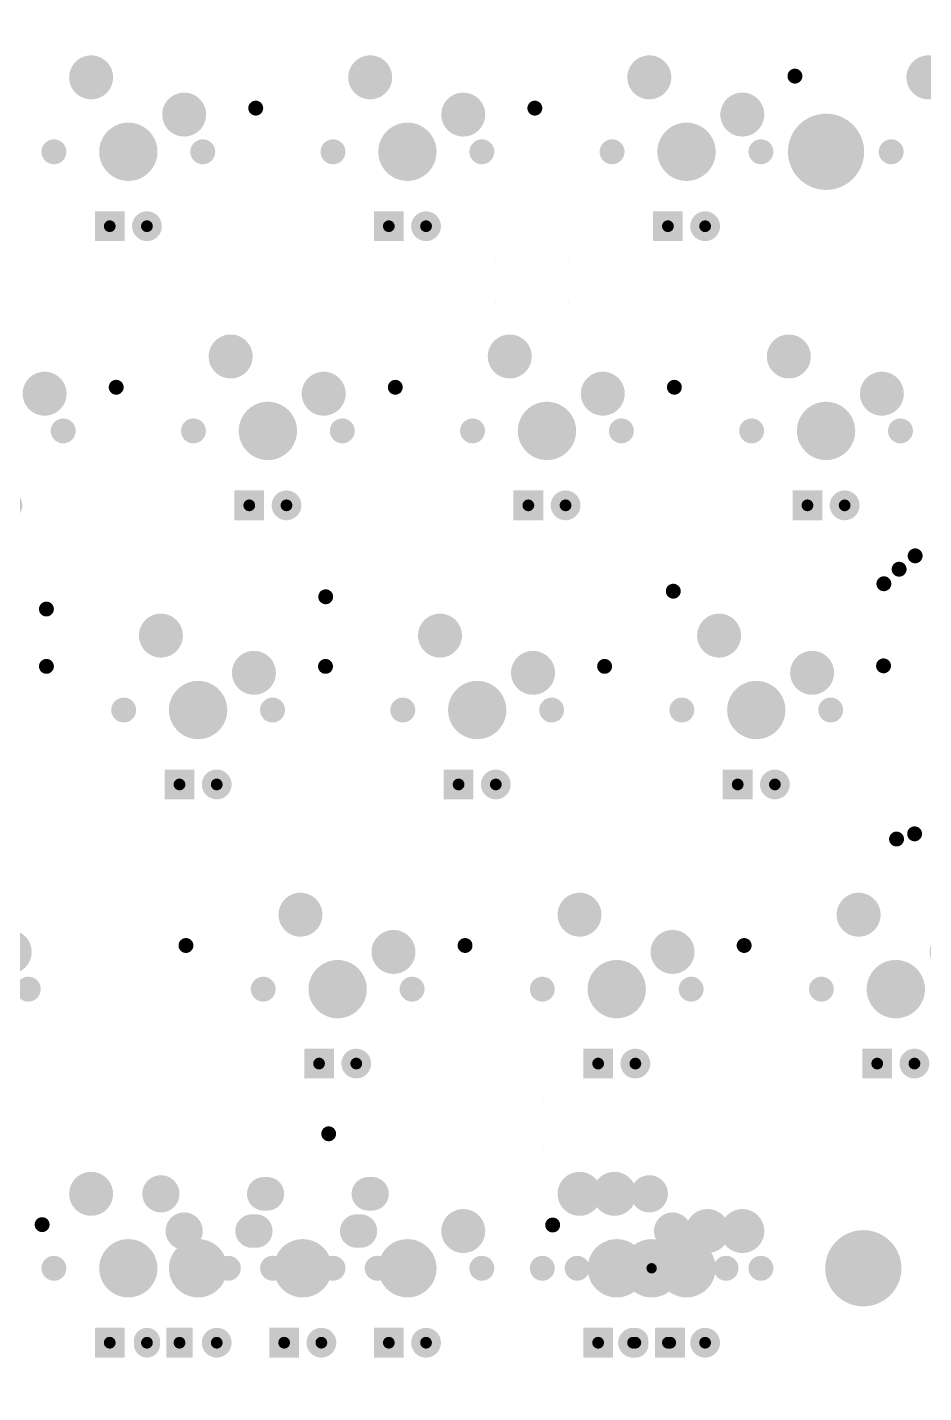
# Model space of a CAD drawing. Header units: millimetres. Extents: x 0 to 946, y 1720 to 4825.
# Drawn here: x 702.8 to 764, y 1721.4 to 1814.6 of the extents above; entities that cross this region are included whole.
import ezdxf

# ---------------------------------------------------------------- set-up
doc = ezdxf.new("R2010")
doc.units = ezdxf.units.MM
for name, color, linetype in [('BottomSolder', 6, 'Continuous'), ('KeepOutLayer', 6, 'Continuous'), ('PadHoleLayer', 156, 'Continuous'), ('ViaHoleLayer', 16, 'Continuous')]:
    doc.layers.add(name, color=color, linetype=linetype)

# ---------------------------------------------------------------- blocks, each defined once
blk = doc.blocks.new('RGB_WS2812B_80')
at = {"layer": 'PadHoleLayer'}
for points in [[(-2.5, 1.524), (-2.5, 1.524), (-2.5, 1.524), (-2.5, 1.524)], [(2.5, 1.524), (2.5, 1.524), (2.5, 1.524), (2.5, 1.524)], [(-2.5, -1.524), (-2.5, -1.524), (-2.5, -1.524), (-2.5, -1.524)], [(2.5, -1.524), (2.5, -1.524), (2.5, -1.524), (2.5, -1.524)]]:
    blk.add_lwpolyline(points, close=True, dxfattribs=at)
blk = doc.blocks.new('RGB_WS2812B_85')
at = {"layer": 'PadHoleLayer'}
for points in [[(-2.5, 1.524), (-2.5, 1.524), (-2.5, 1.524), (-2.5, 1.524)], [(2.5, 1.524), (2.5, 1.524), (2.5, 1.524), (2.5, 1.524)], [(-2.5, -1.524), (-2.5, -1.524), (-2.5, -1.524), (-2.5, -1.524)], [(2.5, -1.524), (2.5, -1.524), (2.5, -1.524), (2.5, -1.524)]]:
    blk.add_lwpolyline(points, close=True, dxfattribs=at)
blk = doc.blocks.new('MX1UP__117')
at = {"layer": 'BottomSolder'}
for points, const_width in [([(-1.778, 5.08, 1), (-0.762, 5.08, 1)], 1.016), ([(-0.995, 0, 1), (0.995, 0, 1)], 1.99), ([(-5.505, 0, 1), (-4.655, 0, 1)], 0.85), ([(4.655, 0, 1), (5.505, 0, 1)], 0.85), ([(-4.56, -2.54, 1), (-3.06, -2.54, 1)], 1.5), ([(1.79, -5.08, 1), (3.29, -5.08, 1)], 1.5)]:
    blk.add_lwpolyline(points, format="xyb", close=True, dxfattribs=dict(at, const_width=const_width))
blk.add_solid([(2.286, 6.096), (0.254, 6.096), (2.286, 4.064), (0.254, 4.064)], dxfattribs=at)
at = {"layer": 'PadHoleLayer'}
for points, const_width in [([(-1.47, 5.08, 1), (-1.07, 5.08, 1)], 0.4), ([(1.07, 5.08, 1), (1.47, 5.08, 1)], 0.4), ([(-0.995, 0, 1), (0.995, 0, 1)], 1.99), ([(-5.505, 0, 1), (-4.655, 0, 1)], 0.85), ([(4.655, 0, 1), (5.505, 0, 1)], 0.85), ([(-4.185, -2.54, 1), (-3.435, -2.54, 1)], 0.75), ([(2.165, -5.08, 1), (2.915, -5.08, 1)], 0.75)]:
    blk.add_lwpolyline(points, format="xyb", close=True, dxfattribs=dict(at, const_width=const_width))
blk = doc.blocks.new('MX1UP__118')
at = {"layer": 'BottomSolder'}
for points, const_width in [([(-1.778, 5.08, 1), (-0.762, 5.08, 1)], 1.016), ([(-0.995, 0, 1), (0.995, 0, 1)], 1.99), ([(-5.505, 0, 1), (-4.655, 0, 1)], 0.85), ([(4.655, 0, 1), (5.505, 0, 1)], 0.85), ([(-4.56, -2.54, 1), (-3.06, -2.54, 1)], 1.5), ([(1.79, -5.08, 1), (3.29, -5.08, 1)], 1.5)]:
    blk.add_lwpolyline(points, format="xyb", close=True, dxfattribs=dict(at, const_width=const_width))
blk.add_solid([(2.286, 6.096), (0.254, 6.096), (2.286, 4.064), (0.254, 4.064)], dxfattribs=at)
at = {"layer": 'PadHoleLayer'}
for points, const_width in [([(-1.47, 5.08, 1), (-1.07, 5.08, 1)], 0.4), ([(1.07, 5.08, 1), (1.47, 5.08, 1)], 0.4), ([(-0.995, 0, 1), (0.995, 0, 1)], 1.99), ([(-5.505, 0, 1), (-4.655, 0, 1)], 0.85), ([(4.655, 0, 1), (5.505, 0, 1)], 0.85), ([(-4.185, -2.54, 1), (-3.435, -2.54, 1)], 0.75), ([(2.165, -5.08, 1), (2.915, -5.08, 1)], 0.75)]:
    blk.add_lwpolyline(points, format="xyb", close=True, dxfattribs=dict(at, const_width=const_width))
blk = doc.blocks.new('MX1UP__119')
at = {"layer": 'BottomSolder'}
for points, const_width in [([(-1.778, 5.08, 1), (-0.762, 5.08, 1)], 1.016), ([(-0.995, 0, 1), (0.995, 0, 1)], 1.99), ([(-5.505, 0, 1), (-4.655, 0, 1)], 0.85), ([(4.655, 0, 1), (5.505, 0, 1)], 0.85), ([(-4.56, -2.54, 1), (-3.06, -2.54, 1)], 1.5), ([(1.79, -5.08, 1), (3.29, -5.08, 1)], 1.5)]:
    blk.add_lwpolyline(points, format="xyb", close=True, dxfattribs=dict(at, const_width=const_width))
blk.add_solid([(2.286, 6.096), (0.254, 6.096), (2.286, 4.064), (0.254, 4.064)], dxfattribs=at)
at = {"layer": 'PadHoleLayer'}
for points, const_width in [([(-1.47, 5.08, 1), (-1.07, 5.08, 1)], 0.4), ([(1.07, 5.08, 1), (1.47, 5.08, 1)], 0.4), ([(-0.995, 0, 1), (0.995, 0, 1)], 1.99), ([(-5.505, 0, 1), (-4.655, 0, 1)], 0.85), ([(4.655, 0, 1), (5.505, 0, 1)], 0.85), ([(-4.185, -2.54, 1), (-3.435, -2.54, 1)], 0.75), ([(2.165, -5.08, 1), (2.915, -5.08, 1)], 0.75)]:
    blk.add_lwpolyline(points, format="xyb", close=True, dxfattribs=dict(at, const_width=const_width))
blk = doc.blocks.new('MX1UP__120')
at = {"layer": 'BottomSolder'}
for points, const_width in [([(-1.778, 5.08, 1), (-0.762, 5.08, 1)], 1.016), ([(-0.995, 0, 1), (0.995, 0, 1)], 1.99), ([(-5.505, 0, 1), (-4.655, 0, 1)], 0.85), ([(4.655, 0, 1), (5.505, 0, 1)], 0.85), ([(-4.56, -2.54, 1), (-3.06, -2.54, 1)], 1.5), ([(1.79, -5.08, 1), (3.29, -5.08, 1)], 1.5)]:
    blk.add_lwpolyline(points, format="xyb", close=True, dxfattribs=dict(at, const_width=const_width))
blk.add_solid([(2.286, 6.096), (0.254, 6.096), (2.286, 4.064), (0.254, 4.064)], dxfattribs=at)
at = {"layer": 'PadHoleLayer'}
for points, const_width in [([(-1.47, 5.08, 1), (-1.07, 5.08, 1)], 0.4), ([(1.07, 5.08, 1), (1.47, 5.08, 1)], 0.4), ([(-0.995, 0, 1), (0.995, 0, 1)], 1.99), ([(-5.505, 0, 1), (-4.655, 0, 1)], 0.85), ([(4.655, 0, 1), (5.505, 0, 1)], 0.85), ([(-4.185, -2.54, 1), (-3.435, -2.54, 1)], 0.75), ([(2.165, -5.08, 1), (2.915, -5.08, 1)], 0.75)]:
    blk.add_lwpolyline(points, format="xyb", close=True, dxfattribs=dict(at, const_width=const_width))
blk = doc.blocks.new('MX1UP__121')
at = {"layer": 'BottomSolder'}
for points, const_width in [([(-1.778, 5.08, 1), (-0.762, 5.08, 1)], 1.016), ([(-0.995, 0, 1), (0.995, 0, 1)], 1.99), ([(-5.505, 0, 1), (-4.655, 0, 1)], 0.85), ([(4.655, 0, 1), (5.505, 0, 1)], 0.85), ([(-4.56, -2.54, 1), (-3.06, -2.54, 1)], 1.5), ([(1.79, -5.08, 1), (3.29, -5.08, 1)], 1.5)]:
    blk.add_lwpolyline(points, format="xyb", close=True, dxfattribs=dict(at, const_width=const_width))
blk.add_solid([(2.286, 6.096), (0.254, 6.096), (2.286, 4.064), (0.254, 4.064)], dxfattribs=at)
at = {"layer": 'PadHoleLayer'}
for points, const_width in [([(-1.47, 5.08, 1), (-1.07, 5.08, 1)], 0.4), ([(1.07, 5.08, 1), (1.47, 5.08, 1)], 0.4), ([(-0.995, 0, 1), (0.995, 0, 1)], 1.99), ([(-5.505, 0, 1), (-4.655, 0, 1)], 0.85), ([(4.655, 0, 1), (5.505, 0, 1)], 0.85), ([(-4.185, -2.54, 1), (-3.435, -2.54, 1)], 0.75), ([(2.165, -5.08, 1), (2.915, -5.08, 1)], 0.75)]:
    blk.add_lwpolyline(points, format="xyb", close=True, dxfattribs=dict(at, const_width=const_width))
blk = doc.blocks.new('MX1UP__122')
at = {"layer": 'BottomSolder'}
for points, const_width in [([(-1.778, 5.08, 1), (-0.762, 5.08, 1)], 1.016), ([(-0.995, 0, 1), (0.995, 0, 1)], 1.99), ([(-5.505, 0, 1), (-4.655, 0, 1)], 0.85), ([(4.655, 0, 1), (5.505, 0, 1)], 0.85), ([(-4.56, -2.54, 1), (-3.06, -2.54, 1)], 1.5), ([(1.79, -5.08, 1), (3.29, -5.08, 1)], 1.5)]:
    blk.add_lwpolyline(points, format="xyb", close=True, dxfattribs=dict(at, const_width=const_width))
blk.add_solid([(2.286, 6.096), (0.254, 6.096), (2.286, 4.064), (0.254, 4.064)], dxfattribs=at)
at = {"layer": 'PadHoleLayer'}
for points, const_width in [([(-1.47, 5.08, 1), (-1.07, 5.08, 1)], 0.4), ([(1.07, 5.08, 1), (1.47, 5.08, 1)], 0.4), ([(-0.995, 0, 1), (0.995, 0, 1)], 1.99), ([(-5.505, 0, 1), (-4.655, 0, 1)], 0.85), ([(4.655, 0, 1), (5.505, 0, 1)], 0.85), ([(-4.185, -2.54, 1), (-3.435, -2.54, 1)], 0.75), ([(2.165, -5.08, 1), (2.915, -5.08, 1)], 0.75)]:
    blk.add_lwpolyline(points, format="xyb", close=True, dxfattribs=dict(at, const_width=const_width))
blk = doc.blocks.new('MX1UP__131')
at = {"layer": 'BottomSolder'}
for points, const_width in [([(-1.778, 5.08, 1), (-0.762, 5.08, 1)], 1.016), ([(-0.995, 0, 1), (0.995, 0, 1)], 1.99), ([(-5.505, 0, 1), (-4.655, 0, 1)], 0.85), ([(4.655, 0, 1), (5.505, 0, 1)], 0.85), ([(-4.56, -2.54, 1), (-3.06, -2.54, 1)], 1.5), ([(1.79, -5.08, 1), (3.29, -5.08, 1)], 1.5)]:
    blk.add_lwpolyline(points, format="xyb", close=True, dxfattribs=dict(at, const_width=const_width))
blk.add_solid([(2.286, 6.096), (0.254, 6.096), (2.286, 4.064), (0.254, 4.064)], dxfattribs=at)
at = {"layer": 'PadHoleLayer'}
for points, const_width in [([(-1.47, 5.08, 1), (-1.07, 5.08, 1)], 0.4), ([(1.07, 5.08, 1), (1.47, 5.08, 1)], 0.4), ([(-0.995, 0, 1), (0.995, 0, 1)], 1.99), ([(-5.505, 0, 1), (-4.655, 0, 1)], 0.85), ([(4.655, 0, 1), (5.505, 0, 1)], 0.85), ([(-4.185, -2.54, 1), (-3.435, -2.54, 1)], 0.75), ([(2.165, -5.08, 1), (2.915, -5.08, 1)], 0.75)]:
    blk.add_lwpolyline(points, format="xyb", close=True, dxfattribs=dict(at, const_width=const_width))
blk = doc.blocks.new('MX1UP__132')
at = {"layer": 'BottomSolder'}
for points, const_width in [([(-1.778, 5.08, 1), (-0.762, 5.08, 1)], 1.016), ([(-0.995, 0, 1), (0.995, 0, 1)], 1.99), ([(-5.505, 0, 1), (-4.655, 0, 1)], 0.85), ([(4.655, 0, 1), (5.505, 0, 1)], 0.85), ([(-4.56, -2.54, 1), (-3.06, -2.54, 1)], 1.5), ([(1.79, -5.08, 1), (3.29, -5.08, 1)], 1.5)]:
    blk.add_lwpolyline(points, format="xyb", close=True, dxfattribs=dict(at, const_width=const_width))
blk.add_solid([(2.286, 6.096), (0.254, 6.096), (2.286, 4.064), (0.254, 4.064)], dxfattribs=at)
at = {"layer": 'PadHoleLayer'}
for points, const_width in [([(-1.47, 5.08, 1), (-1.07, 5.08, 1)], 0.4), ([(1.07, 5.08, 1), (1.47, 5.08, 1)], 0.4), ([(-0.995, 0, 1), (0.995, 0, 1)], 1.99), ([(-5.505, 0, 1), (-4.655, 0, 1)], 0.85), ([(4.655, 0, 1), (5.505, 0, 1)], 0.85), ([(-4.185, -2.54, 1), (-3.435, -2.54, 1)], 0.75), ([(2.165, -5.08, 1), (2.915, -5.08, 1)], 0.75)]:
    blk.add_lwpolyline(points, format="xyb", close=True, dxfattribs=dict(at, const_width=const_width))
blk = doc.blocks.new('MX1UP__133')
at = {"layer": 'BottomSolder'}
for points, const_width in [([(-1.778, 5.08, 1), (-0.762, 5.08, 1)], 1.016), ([(-0.995, 0, 1), (0.995, 0, 1)], 1.99), ([(-5.505, 0, 1), (-4.655, 0, 1)], 0.85), ([(4.655, 0, 1), (5.505, 0, 1)], 0.85), ([(-4.56, -2.54, 1), (-3.06, -2.54, 1)], 1.5), ([(1.79, -5.08, 1), (3.29, -5.08, 1)], 1.5)]:
    blk.add_lwpolyline(points, format="xyb", close=True, dxfattribs=dict(at, const_width=const_width))
blk.add_solid([(2.286, 6.096), (0.254, 6.096), (2.286, 4.064), (0.254, 4.064)], dxfattribs=at)
at = {"layer": 'PadHoleLayer'}
for points, const_width in [([(-1.47, 5.08, 1), (-1.07, 5.08, 1)], 0.4), ([(1.07, 5.08, 1), (1.47, 5.08, 1)], 0.4), ([(-0.995, 0, 1), (0.995, 0, 1)], 1.99), ([(-5.505, 0, 1), (-4.655, 0, 1)], 0.85), ([(4.655, 0, 1), (5.505, 0, 1)], 0.85), ([(-4.185, -2.54, 1), (-3.435, -2.54, 1)], 0.75), ([(2.165, -5.08, 1), (2.915, -5.08, 1)], 0.75)]:
    blk.add_lwpolyline(points, format="xyb", close=True, dxfattribs=dict(at, const_width=const_width))
blk = doc.blocks.new('MX1UP__136')
at = {"layer": 'BottomSolder'}
for points, const_width in [([(-1.778, 5.08, 1), (-0.762, 5.08, 1)], 1.016), ([(-0.995, 0, 1), (0.995, 0, 1)], 1.99), ([(-5.505, 0, 1), (-4.655, 0, 1)], 0.85), ([(4.655, 0, 1), (5.505, 0, 1)], 0.85), ([(-4.56, -2.54, 1), (-3.06, -2.54, 1)], 1.5), ([(1.79, -5.08, 1), (3.29, -5.08, 1)], 1.5)]:
    blk.add_lwpolyline(points, format="xyb", close=True, dxfattribs=dict(at, const_width=const_width))
blk.add_solid([(2.286, 6.096), (0.254, 6.096), (2.286, 4.064), (0.254, 4.064)], dxfattribs=at)
at = {"layer": 'PadHoleLayer'}
for points, const_width in [([(-1.47, 5.08, 1), (-1.07, 5.08, 1)], 0.4), ([(1.07, 5.08, 1), (1.47, 5.08, 1)], 0.4), ([(-0.995, 0, 1), (0.995, 0, 1)], 1.99), ([(-5.505, 0, 1), (-4.655, 0, 1)], 0.85), ([(4.655, 0, 1), (5.505, 0, 1)], 0.85), ([(-4.185, -2.54, 1), (-3.435, -2.54, 1)], 0.75), ([(2.165, -5.08, 1), (2.915, -5.08, 1)], 0.75)]:
    blk.add_lwpolyline(points, format="xyb", close=True, dxfattribs=dict(at, const_width=const_width))
blk = doc.blocks.new('MX1UP__170')
at = {"layer": 'BottomSolder'}
for points, const_width in [([(-1.778, 5.08, 1), (-0.762, 5.08, 1)], 1.016), ([(-0.995, 0, 1), (0.995, 0, 1)], 1.99), ([(-5.505, 0, 1), (-4.655, 0, 1)], 0.85), ([(4.655, 0, 1), (5.505, 0, 1)], 0.85), ([(-4.56, -2.54, 1), (-3.06, -2.54, 1)], 1.5), ([(1.79, -5.08, 1), (3.29, -5.08, 1)], 1.5)]:
    blk.add_lwpolyline(points, format="xyb", close=True, dxfattribs=dict(at, const_width=const_width))
blk.add_solid([(2.286, 6.096), (0.254, 6.096), (2.286, 4.064), (0.254, 4.064)], dxfattribs=at)
at = {"layer": 'PadHoleLayer'}
for points, const_width in [([(-1.47, 5.08, 1), (-1.07, 5.08, 1)], 0.4), ([(1.07, 5.08, 1), (1.47, 5.08, 1)], 0.4), ([(-0.995, 0, 1), (0.995, 0, 1)], 1.99), ([(-5.505, 0, 1), (-4.655, 0, 1)], 0.85), ([(4.655, 0, 1), (5.505, 0, 1)], 0.85), ([(-4.185, -2.54, 1), (-3.435, -2.54, 1)], 0.75), ([(2.165, -5.08, 1), (2.915, -5.08, 1)], 0.75)]:
    blk.add_lwpolyline(points, format="xyb", close=True, dxfattribs=dict(at, const_width=const_width))
blk = doc.blocks.new('MX1UP__173')
at = {"layer": 'BottomSolder'}
for points, const_width in [([(-1.778, 5.08, 1), (-0.762, 5.08, 1)], 1.016), ([(-0.995, 0, 1), (0.995, 0, 1)], 1.99), ([(-5.505, 0, 1), (-4.655, 0, 1)], 0.85), ([(4.655, 0, 1), (5.505, 0, 1)], 0.85), ([(-4.56, -2.54, 1), (-3.06, -2.54, 1)], 1.5), ([(1.79, -5.08, 1), (3.29, -5.08, 1)], 1.5)]:
    blk.add_lwpolyline(points, format="xyb", close=True, dxfattribs=dict(at, const_width=const_width))
blk.add_solid([(2.286, 6.096), (0.254, 6.096), (2.286, 4.064), (0.254, 4.064)], dxfattribs=at)
at = {"layer": 'PadHoleLayer'}
for points, const_width in [([(-1.47, 5.08, 1), (-1.07, 5.08, 1)], 0.4), ([(1.07, 5.08, 1), (1.47, 5.08, 1)], 0.4), ([(-0.995, 0, 1), (0.995, 0, 1)], 1.99), ([(-5.505, 0, 1), (-4.655, 0, 1)], 0.85), ([(4.655, 0, 1), (5.505, 0, 1)], 0.85), ([(-4.185, -2.54, 1), (-3.435, -2.54, 1)], 0.75), ([(2.165, -5.08, 1), (2.915, -5.08, 1)], 0.75)]:
    blk.add_lwpolyline(points, format="xyb", close=True, dxfattribs=dict(at, const_width=const_width))
blk = doc.blocks.new('MX1UP__176')
at = {"layer": 'BottomSolder'}
for points, const_width in [([(-1.778, 5.08, 1), (-0.762, 5.08, 1)], 1.016), ([(-0.995, 0, 1), (0.995, 0, 1)], 1.99), ([(-5.505, 0, 1), (-4.655, 0, 1)], 0.85), ([(4.655, 0, 1), (5.505, 0, 1)], 0.85), ([(-4.56, -2.54, 1), (-3.06, -2.54, 1)], 1.5), ([(1.79, -5.08, 1), (3.29, -5.08, 1)], 1.5)]:
    blk.add_lwpolyline(points, format="xyb", close=True, dxfattribs=dict(at, const_width=const_width))
blk.add_solid([(2.286, 6.096), (0.254, 6.096), (2.286, 4.064), (0.254, 4.064)], dxfattribs=at)
at = {"layer": 'PadHoleLayer'}
for points, const_width in [([(-1.47, 5.08, 1), (-1.07, 5.08, 1)], 0.4), ([(1.07, 5.08, 1), (1.47, 5.08, 1)], 0.4), ([(-0.995, 0, 1), (0.995, 0, 1)], 1.99), ([(-5.505, 0, 1), (-4.655, 0, 1)], 0.85), ([(4.655, 0, 1), (5.505, 0, 1)], 0.85), ([(-4.185, -2.54, 1), (-3.435, -2.54, 1)], 0.75), ([(2.165, -5.08, 1), (2.915, -5.08, 1)], 0.75)]:
    blk.add_lwpolyline(points, format="xyb", close=True, dxfattribs=dict(at, const_width=const_width))
blk = doc.blocks.new('MX1UP__178')
at = {"layer": 'BottomSolder'}
for points, const_width in [([(-1.778, 5.08, 1), (-0.762, 5.08, 1)], 1.016), ([(-0.995, 0, 1), (0.995, 0, 1)], 1.99), ([(-5.505, 0, 1), (-4.655, 0, 1)], 0.85), ([(4.655, 0, 1), (5.505, 0, 1)], 0.85), ([(-4.508, -2.54, 1), (-3.365, -2.54, 1)], 1.143), ([(-4.255, -2.54, 1), (-3.111, -2.54, 1)], 1.143), ([(1.905, -5.08, 1), (3.175, -5.08, 1)], 1.27)]:
    blk.add_lwpolyline(points, format="xyb", close=True, dxfattribs=dict(at, const_width=const_width))
at = {"layer": 'BottomSolder', "const_width": 2.286}
blk.add_lwpolyline([(-3.683, -2.54), (-3.937, -2.54)], dxfattribs=at)
at = {"layer": 'BottomSolder'}
blk.add_solid([(2.159, 6.096), (0.381, 6.096), (2.159, 4.064), (0.381, 4.064)], dxfattribs=at)
at = {"layer": 'PadHoleLayer'}
for points, const_width in [([(-1.47, 5.08, 1), (-1.07, 5.08, 1)], 0.4), ([(1.07, 5.08, 1), (1.47, 5.08, 1)], 0.4), ([(-0.995, 0, 1), (0.995, 0, 1)], 1.99), ([(-5.505, 0, 1), (-4.655, 0, 1)], 0.85), ([(4.655, 0, 1), (5.505, 0, 1)], 0.85), ([(-4.185, -2.54, 1), (-3.435, -2.54, 1)], 0.75), ([(2.165, -5.08, 1), (2.915, -5.08, 1)], 0.75)]:
    blk.add_lwpolyline(points, format="xyb", close=True, dxfattribs=dict(at, const_width=const_width))
blk = doc.blocks.new('MX1UP__179')
at = {"layer": 'BottomSolder', "const_width": 1.778}
blk.add_lwpolyline([(-1.27, 4.953), (-1.27, 5.207)], dxfattribs=at)
at = {"layer": 'BottomSolder'}
for points, const_width in [([(-1.714, 5.207, 1), (-0.825, 5.207, 1)], 0.889), ([(-1.714, 4.953, 1), (-0.825, 4.953, 1)], 0.889), ([(-0.995, 0, 1), (0.995, 0, 1)], 1.99), ([(-5.505, 0, 1), (-4.655, 0, 1)], 0.85), ([(4.655, 0, 1), (5.505, 0, 1)], 0.85), ([(-4.445, -2.54, 1), (-3.175, -2.54, 1)], 1.27), ([(1.79, -5.08, 1), (3.29, -5.08, 1)], 1.5)]:
    blk.add_lwpolyline(points, format="xyb", close=True, dxfattribs=dict(at, const_width=const_width))
blk.add_solid([(2.286, 6.096), (0.254, 6.096), (2.286, 4.064), (0.254, 4.064)], dxfattribs=at)
at = {"layer": 'PadHoleLayer'}
for points, const_width in [([(-1.47, 5.08, 1), (-1.07, 5.08, 1)], 0.4), ([(1.07, 5.08, 1), (1.47, 5.08, 1)], 0.4), ([(-0.995, 0, 1), (0.995, 0, 1)], 1.99), ([(-5.505, 0, 1), (-4.655, 0, 1)], 0.85), ([(4.655, 0, 1), (5.505, 0, 1)], 0.85), ([(-4.185, -2.54, 1), (-3.435, -2.54, 1)], 0.75), ([(2.165, -5.08, 1), (2.915, -5.08, 1)], 0.75)]:
    blk.add_lwpolyline(points, format="xyb", close=True, dxfattribs=dict(at, const_width=const_width))
blk = doc.blocks.new('MX1UP__180')
at = {"layer": 'BottomSolder'}
for points, const_width in [([(-1.778, 5.08, 1), (-0.762, 5.08, 1)], 1.016), ([(-0.995, 0, 1), (0.995, 0, 1)], 1.99), ([(-5.505, 0, 1), (-4.655, 0, 1)], 0.85), ([(4.655, 0, 1), (5.505, 0, 1)], 0.85), ([(-4.508, -2.54, 1), (-3.365, -2.54, 1)], 1.143), ([(-4.255, -2.54, 1), (-3.111, -2.54, 1)], 1.143), ([(1.841, -5.08, 1), (2.984, -5.08, 1)], 1.143), ([(2.095, -5.08, 1), (3.238, -5.08, 1)], 1.143)]:
    blk.add_lwpolyline(points, format="xyb", close=True, dxfattribs=dict(at, const_width=const_width))
at = {"layer": 'BottomSolder', "const_width": 2.286}
for points in [[(-3.683, -2.54), (-3.937, -2.54)], [(2.667, -5.08), (2.413, -5.08)]]:
    blk.add_lwpolyline(points, dxfattribs=at)
at = {"layer": 'BottomSolder'}
blk.add_solid([(2.286, 6.096), (0.254, 6.096), (2.286, 4.064), (0.254, 4.064)], dxfattribs=at)
at = {"layer": 'PadHoleLayer'}
for points, const_width in [([(-1.47, 5.08, 1), (-1.07, 5.08, 1)], 0.4), ([(1.07, 5.08, 1), (1.47, 5.08, 1)], 0.4), ([(-0.995, 0, 1), (0.995, 0, 1)], 1.99), ([(-5.505, 0, 1), (-4.655, 0, 1)], 0.85), ([(4.655, 0, 1), (5.505, 0, 1)], 0.85), ([(-4.185, -2.54, 1), (-3.435, -2.54, 1)], 0.75), ([(2.165, -5.08, 1), (2.915, -5.08, 1)], 0.75)]:
    blk.add_lwpolyline(points, format="xyb", close=True, dxfattribs=dict(at, const_width=const_width))
blk = doc.blocks.new('MX1UP__181')
at = {"layer": 'BottomSolder'}
for points, const_width in [([(-1.778, 5.08, 1), (-0.762, 5.08, 1)], 1.016), ([(-0.995, 0, 1), (0.995, 0, 1)], 1.99), ([(-5.505, 0, 1), (-4.655, 0, 1)], 0.85), ([(4.655, 0, 1), (5.505, 0, 1)], 0.85), ([(-4.56, -2.54, 1), (-3.06, -2.54, 1)], 1.5), ([(1.841, -5.08, 1), (2.984, -5.08, 1)], 1.143), ([(2.095, -5.08, 1), (3.238, -5.08, 1)], 1.143)]:
    blk.add_lwpolyline(points, format="xyb", close=True, dxfattribs=dict(at, const_width=const_width))
at = {"layer": 'BottomSolder', "const_width": 2.286}
blk.add_lwpolyline([(2.667, -5.08), (2.413, -5.08)], dxfattribs=at)
at = {"layer": 'BottomSolder'}
blk.add_solid([(2.286, 6.096), (0.254, 6.096), (2.286, 4.064), (0.254, 4.064)], dxfattribs=at)
at = {"layer": 'PadHoleLayer'}
for points, const_width in [([(-1.47, 5.08, 1), (-1.07, 5.08, 1)], 0.4), ([(1.07, 5.08, 1), (1.47, 5.08, 1)], 0.4), ([(-0.995, 0, 1), (0.995, 0, 1)], 1.99), ([(-5.505, 0, 1), (-4.655, 0, 1)], 0.85), ([(4.655, 0, 1), (5.505, 0, 1)], 0.85), ([(-4.185, -2.54, 1), (-3.435, -2.54, 1)], 0.75), ([(2.165, -5.08, 1), (2.915, -5.08, 1)], 0.75)]:
    blk.add_lwpolyline(points, format="xyb", close=True, dxfattribs=dict(at, const_width=const_width))
blk = doc.blocks.new('MX1UP__183')
at = {"layer": 'BottomSolder'}
for points, const_width in [([(-1.778, 5.08, 1), (-0.762, 5.08, 1)], 1.016), ([(-0.995, 0, 1), (0.995, 0, 1)], 1.99), ([(-5.505, 0, 1), (-4.655, 0, 1)], 0.85), ([(4.655, 0, 1), (5.505, 0, 1)], 0.85), ([(-4.56, -2.54, 1), (-3.06, -2.54, 1)], 1.5), ([(1.79, -5.08, 1), (3.29, -5.08, 1)], 1.5)]:
    blk.add_lwpolyline(points, format="xyb", close=True, dxfattribs=dict(at, const_width=const_width))
blk.add_solid([(2.286, 6.096), (0.254, 6.096), (2.286, 4.064), (0.254, 4.064)], dxfattribs=at)
at = {"layer": 'PadHoleLayer'}
for points, const_width in [([(-1.47, 5.08, 1), (-1.07, 5.08, 1)], 0.4), ([(1.07, 5.08, 1), (1.47, 5.08, 1)], 0.4), ([(-0.995, 0, 1), (0.995, 0, 1)], 1.99), ([(-5.505, 0, 1), (-4.655, 0, 1)], 0.85), ([(4.655, 0, 1), (5.505, 0, 1)], 0.85), ([(-4.185, -2.54, 1), (-3.435, -2.54, 1)], 0.75), ([(2.165, -5.08, 1), (2.915, -5.08, 1)], 0.75)]:
    blk.add_lwpolyline(points, format="xyb", close=True, dxfattribs=dict(at, const_width=const_width))
blk = doc.blocks.new('MX1UP__196')
at = {"layer": 'BottomSolder'}
for points, const_width in [([(-1.778, 5.08, 1), (-0.762, 5.08, 1)], 1.016), ([(-0.995, 0, 1), (0.995, 0, 1)], 1.99), ([(-5.505, 0, 1), (-4.655, 0, 1)], 0.85), ([(4.655, 0, 1), (5.505, 0, 1)], 0.85), ([(-4.56, -2.54, 1), (-3.06, -2.54, 1)], 1.5), ([(1.79, -5.08, 1), (3.29, -5.08, 1)], 1.5)]:
    blk.add_lwpolyline(points, format="xyb", close=True, dxfattribs=dict(at, const_width=const_width))
blk.add_solid([(2.286, 6.096), (0.254, 6.096), (2.286, 4.064), (0.254, 4.064)], dxfattribs=at)
at = {"layer": 'PadHoleLayer'}
for points, const_width in [([(-1.47, 5.08, 1), (-1.07, 5.08, 1)], 0.4), ([(1.07, 5.08, 1), (1.47, 5.08, 1)], 0.4), ([(-0.995, 0, 1), (0.995, 0, 1)], 1.99), ([(-5.505, 0, 1), (-4.655, 0, 1)], 0.85), ([(4.655, 0, 1), (5.505, 0, 1)], 0.85), ([(-4.185, -2.54, 1), (-3.435, -2.54, 1)], 0.75), ([(2.165, -5.08, 1), (2.915, -5.08, 1)], 0.75)]:
    blk.add_lwpolyline(points, format="xyb", close=True, dxfattribs=dict(at, const_width=const_width))
blk = doc.blocks.new('MX1UP___203')
at = {"layer": 'BottomSolder'}
for points, const_width in [([(0.762, 5.08, 1), (1.778, 5.08, 1)], 1.016), ([(-0.995, 0, 1), (0.995, 0, 1)], 1.99), ([(-5.505, 0, 1), (-4.655, 0, 1)], 0.85), ([(4.655, 0, 1), (5.505, 0, 1)], 0.85), ([(-4.56, -2.54, 1), (-3.06, -2.54, 1)], 1.5), ([(1.79, -5.08, 1), (3.29, -5.08, 1)], 1.5)]:
    blk.add_lwpolyline(points, format="xyb", close=True, dxfattribs=dict(at, const_width=const_width))
blk.add_solid([(-0.254, 6.096), (-2.286, 6.096), (-0.254, 4.064), (-2.286, 4.064)], dxfattribs=at)
at = {"layer": 'PadHoleLayer'}
for points, const_width in [([(-1.47, 5.08, 1), (-1.07, 5.08, 1)], 0.4), ([(1.07, 5.08, 1), (1.47, 5.08, 1)], 0.4), ([(-0.995, 0, 1), (0.995, 0, 1)], 1.99), ([(-5.505, 0, 1), (-4.655, 0, 1)], 0.85), ([(4.655, 0, 1), (5.505, 0, 1)], 0.85), ([(-4.185, -2.54, 1), (-3.435, -2.54, 1)], 0.75), ([(2.165, -5.08, 1), (2.915, -5.08, 1)], 0.75)]:
    blk.add_lwpolyline(points, format="xyb", close=True, dxfattribs=dict(at, const_width=const_width))
blk = doc.blocks.new('MX1UP__204')
at = {"layer": 'BottomSolder'}
for points, const_width in [([(-1.778, 5.08, 1), (-0.762, 5.08, 1)], 1.016), ([(-0.995, 0, 1), (0.995, 0, 1)], 1.99), ([(-5.505, 0, 1), (-4.655, 0, 1)], 0.85), ([(4.655, 0, 1), (5.505, 0, 1)], 0.85), ([(-4.56, -2.54, 1), (-3.06, -2.54, 1)], 1.5), ([(1.905, -5.08, 1), (3.175, -5.08, 1)], 1.27)]:
    blk.add_lwpolyline(points, format="xyb", close=True, dxfattribs=dict(at, const_width=const_width))
blk.add_solid([(2.159, 6.096), (0.381, 6.096), (2.159, 4.064), (0.381, 4.064)], dxfattribs=at)
at = {"layer": 'PadHoleLayer'}
for points, const_width in [([(-1.47, 5.08, 1), (-1.07, 5.08, 1)], 0.4), ([(1.07, 5.08, 1), (1.47, 5.08, 1)], 0.4), ([(-0.995, 0, 1), (0.995, 0, 1)], 1.99), ([(-5.505, 0, 1), (-4.655, 0, 1)], 0.85), ([(4.655, 0, 1), (5.505, 0, 1)], 0.85), ([(-4.185, -2.54, 1), (-3.435, -2.54, 1)], 0.75), ([(2.165, -5.08, 1), (2.915, -5.08, 1)], 0.75)]:
    blk.add_lwpolyline(points, format="xyb", close=True, dxfattribs=dict(at, const_width=const_width))
blk = doc.blocks.new('MX1UP__205')
at = {"layer": 'BottomSolder', "const_width": 1.778}
blk.add_lwpolyline([(-1.27, 4.953), (-1.27, 5.207)], dxfattribs=at)
at = {"layer": 'BottomSolder'}
for points, const_width in [([(-1.714, 5.207, 1), (-0.825, 5.207, 1)], 0.889), ([(-1.714, 4.953, 1), (-0.825, 4.953, 1)], 0.889), ([(-0.995, 0, 1), (0.995, 0, 1)], 1.99), ([(-5.505, 0, 1), (-4.655, 0, 1)], 0.85), ([(4.655, 0, 1), (5.505, 0, 1)], 0.85), ([(-4.445, -2.54, 1), (-3.175, -2.54, 1)], 1.27), ([(1.79, -5.08, 1), (3.29, -5.08, 1)], 1.5)]:
    blk.add_lwpolyline(points, format="xyb", close=True, dxfattribs=dict(at, const_width=const_width))
blk.add_solid([(2.286, 6.096), (0.254, 6.096), (2.286, 4.064), (0.254, 4.064)], dxfattribs=at)
at = {"layer": 'PadHoleLayer'}
for points, const_width in [([(-1.47, 5.08, 1), (-1.07, 5.08, 1)], 0.4), ([(1.07, 5.08, 1), (1.47, 5.08, 1)], 0.4), ([(-0.995, 0, 1), (0.995, 0, 1)], 1.99), ([(-5.505, 0, 1), (-4.655, 0, 1)], 0.85), ([(4.655, 0, 1), (5.505, 0, 1)], 0.85), ([(-4.185, -2.54, 1), (-3.435, -2.54, 1)], 0.75), ([(2.165, -5.08, 1), (2.915, -5.08, 1)], 0.75)]:
    blk.add_lwpolyline(points, format="xyb", close=True, dxfattribs=dict(at, const_width=const_width))

msp = doc.modelspace()

# ---------------------------------------------------------------- linework, layer by layer
at = {"layer": 'BottomSolder'}
for points, const_width in [([(754.913, 1811.274, 1), (755.421, 1811.274, 1)], 0.508), ([(718.109, 1809.089, 1), (718.617, 1809.089, 1)], 0.508), ([(737.159, 1809.089, 1), (737.667, 1809.089, 1)], 0.508), ([(755.99, 1806.11, 1), (758.592, 1806.11, 1)], 2.602), ([(708.584, 1790.039, 1), (709.092, 1790.039, 1)], 0.508), ([(727.634, 1790.039, 1), (728.142, 1790.039, 1)], 0.508), ([(746.684, 1790.039, 1), (747.192, 1790.039, 1)], 0.508), ([(763.118, 1778.533, 1), (763.626, 1778.533, 1)], 0.508), ([(762.025, 1777.619, 1), (762.533, 1777.619, 1)], 0.508), ([(760.984, 1776.628, 1), (761.492, 1776.628, 1)], 0.508), ([(722.884, 1775.739, 1), (723.392, 1775.739, 1)], 0.508), ([(746.608, 1776.12, 1), (747.116, 1776.12, 1)], 0.508), ([(703.821, 1774.901, 1), (704.329, 1774.901, 1)], 0.508), ([(760.961, 1771.025, 1), (761.469, 1771.025, 1)], 0.508), ([(703.821, 1770.989, 1), (704.329, 1770.989, 1)], 0.508), ([(722.871, 1770.989, 1), (723.379, 1770.989, 1)], 0.508), ([(741.921, 1770.989, 1), (742.429, 1770.989, 1)], 0.508), ([(761.848, 1759.204, 1), (762.356, 1759.204, 1)], 0.508), ([(763.082, 1759.56, 1), (763.59, 1759.56, 1)], 0.508), ([(713.346, 1751.939, 1), (713.854, 1751.939, 1)], 0.508), ([(732.396, 1751.939, 1), (732.904, 1751.939, 1)], 0.508), ([(751.446, 1751.939, 1), (751.954, 1751.939, 1)], 0.508), ([(723.087, 1739.087, 1), (723.595, 1739.087, 1)], 0.508), ([(703.529, 1732.889, 1), (704.037, 1732.889, 1)], 0.508), ([(738.378, 1732.864, 1), (738.886, 1732.864, 1)], 0.508), ([(758.534, 1729.91, 1), (761.136, 1729.91, 1)], 2.602), ([(745.209, 1729.91, 1), (745.561, 1729.91, 1)], 0.352)]:
    msp.add_lwpolyline(points, format="xyb", close=True, dxfattribs=dict(at, const_width=const_width))
at = {"layer": 'KeepOutLayer', "const_width": 0.0127}
for points in [[(645.491, 1814.599), (945.291, 1814.599)], [(645.491, 1721.424), (945.291, 1721.424)]]:
    msp.add_lwpolyline(points, dxfattribs=at)
at = {"layer": 'PadHoleLayer'}
for points, const_width in [([(756.353, 1807.047), (758.229, 1807.047, -1), (758.229, 1805.173), (756.353, 1805.173, -1)], 0.625), ([(758.897, 1730.847), (760.773, 1730.847, -1), (760.773, 1728.973), (758.897, 1728.973, -1)], 0.625), ([(745.315, 1729.91, 1), (745.455, 1729.91, 1)], 0.14)]:
    msp.add_lwpolyline(points, format="xyb", close=True, dxfattribs=dict(at, const_width=const_width))
at = {"layer": 'ViaHoleLayer', "const_width": 0.279}
for points in [[(755.028, 1811.274, 1), (755.307, 1811.274, 1)], [(718.223, 1809.089, 1), (718.502, 1809.089, 1)], [(737.273, 1809.089, 1), (737.553, 1809.089, 1)], [(708.698, 1790.039, 1), (708.977, 1790.039, 1)], [(727.748, 1790.039, 1), (728.027, 1790.039, 1)], [(746.798, 1790.039, 1), (747.077, 1790.039, 1)], [(763.232, 1778.533, 1), (763.511, 1778.533, 1)], [(762.14, 1777.619, 1), (762.419, 1777.619, 1)], [(746.722, 1776.12, 1), (747.001, 1776.12, 1)], [(761.098, 1776.628, 1), (761.378, 1776.628, 1)], [(722.998, 1775.739, 1), (723.278, 1775.739, 1)], [(703.936, 1774.901, 1), (704.215, 1774.901, 1)], [(703.936, 1770.989, 1), (704.215, 1770.989, 1)], [(722.986, 1770.989, 1), (723.265, 1770.989, 1)], [(742.036, 1770.989, 1), (742.315, 1770.989, 1)], [(761.075, 1771.025, 1), (761.355, 1771.025, 1)], [(761.962, 1759.204, 1), (762.241, 1759.204, 1)], [(763.196, 1759.56, 1), (763.476, 1759.56, 1)], [(713.461, 1751.939, 1), (713.74, 1751.939, 1)], [(732.511, 1751.939, 1), (732.79, 1751.939, 1)], [(751.561, 1751.939, 1), (751.84, 1751.939, 1)], [(723.202, 1739.087, 1), (723.481, 1739.087, 1)], [(703.643, 1732.889, 1), (703.923, 1732.889, 1)], [(738.492, 1732.864, 1), (738.772, 1732.864, 1)]]:
    msp.add_lwpolyline(points, format="xyb", close=True, dxfattribs=at)

# ---------------------------------------------------------------- block references
at = {"rotation": 180}
for name, p in [('MX1UP__118', (709.666, 1806.11)), ('MX1UP__120', (728.716, 1806.11)), ('MX1UP__122', (747.766, 1806.11)), ('MX1UP__131', (766.816, 1806.11)), ('MX1UP__136', (700.141, 1787.06)), ('MX1UP__133', (719.191, 1787.06)), ('MX1UP__176', (738.241, 1787.06)), ('MX1UP__173', (757.291, 1787.06)), ('MX1UP__117', (714.429, 1768.01)), ('MX1UP__132', (733.479, 1768.01)), ('MX1UP__170', (752.529, 1768.01)), ('MX1UP__183', (697.76, 1748.96)), ('MX1UP__196', (723.954, 1748.96)), ('MX1UP__121', (743.004, 1748.96)), ('MX1UP__119', (762.054, 1748.96)), ('RGB_WS2812B_80', (735.482, 1739.773)), ('MX1UP__179', (709.666, 1729.91)), ('MX1UP__178', (714.429, 1729.91)), ('MX1UP__180', (721.572, 1729.91)), ('MX1UP__181', (728.716, 1729.91)), ('MX1UP__205', (743.004, 1729.91)), ('MX1UP___203', (745.385, 1729.91)), ('MX1UP__204', (747.766, 1729.91))]:
    msp.add_blockref(name, p, dxfattribs=at)
msp.add_blockref('RGB_WS2812B_85', (737.231, 1797.322))

doc.saveas('drawing.dxf')
